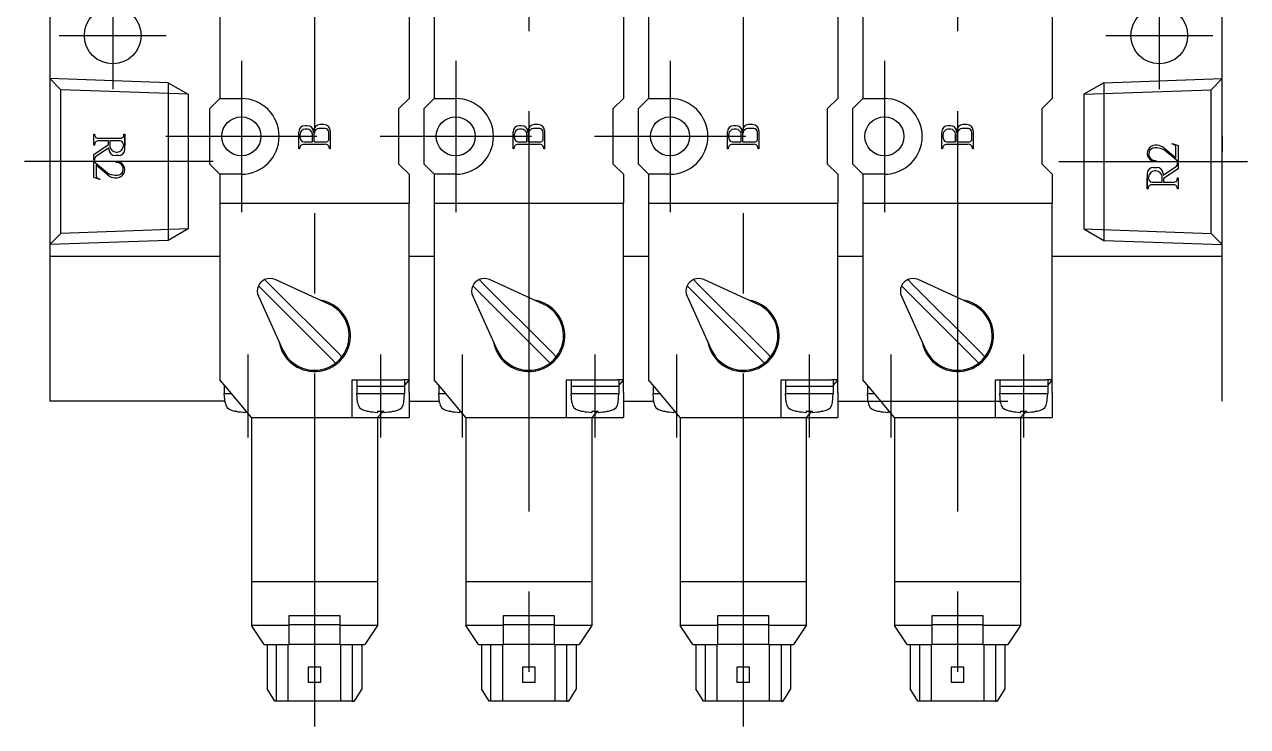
# Model space of a CAD drawing. Extents: x -256 to 95, y -314 to 36.
# Drawn here: x -2 to 95, y -93.8 to -38.1 of the extents above; entities that cross this region are included whole.
import ezdxf

# ---------------------------------------------------------------- set-up
doc = ezdxf.new("R2010")
doc.units = 0
doc.linetypes.add('CENTER', pattern=[50.8, 31.75, -6.35, 6.35, -6.35])
doc.linetypes.add('DASHED', pattern=[19.05, 12.7, -6.35])
doc.layers.get('0').update_dxf_attribs({"linetype": 'CONTINUOUS'})
doc.layers.add('CENTER', color=1, linetype='CENTER')

msp = doc.modelspace()

# ---------------------------------------------------------------- linework, layer by layer
at = {"color": 7, "linetype": 'CONTINUOUS'}
for p, q in [((0, 0), (0, -68)), ((93, -68), (93, 0)), ((13.5, -14), (13.5, -44)), ((28.5, -14), (28.5, -44)), ((30.5, -14), (30.5, -44)), ((45.5, -14), (45.5, -44)), ((47.5, -14), (47.5, -44)), ((62.5, -14), (62.5, -44)), ((64.5, -14), (64.5, -44)), ((79.5, -14), (79.5, -44)), ((12.7, -44.8), (13.5, -44)), ((13.5, -44), (15.2, -44)), ((28.5, -44), (27.7, -44.8)), ((29.7, -44.8), (30.5, -44)), ((30.5, -44), (32.2, -44)), ((45.5, -44), (44.7, -44.8)), ((46.7, -44.8), (47.5, -44)), ((47.5, -44), (49.2, -44)), ((62.5, -44), (61.7, -44.8)), ((63.7, -44.8), (64.5, -44)), ((64.5, -44), (66.2, -44)), ((79.5, -44), (78.7, -44.8)), ((12.7, -49.2), (12.7, -44.8)), ((27.7, -49.2), (27.7, -44.8)), ((29.7, -49.2), (29.7, -44.8)), ((44.7, -49.2), (44.7, -44.8)), ((46.7, -49.2), (46.7, -44.8)), ((61.7, -49.2), (61.7, -44.8)), ((63.7, -49.2), (63.7, -44.8)), ((78.7, -49.2), (78.7, -44.8)), ((20.432, -46.158), (20.25, -46.158)), ((20.435, -46.434), (20.265, -46.434)), ((21.838, -46.38), (21.38, -46.38)), ((21.75, -46.07), (21.432, -46.07)), ((37.432, -46.158), (37.25, -46.158)), ((37.435, -46.434), (37.265, -46.434)), ((38.838, -46.38), (38.38, -46.38)), ((38.75, -46.07), (38.432, -46.07)), ((54.432, -46.158), (54.25, -46.158)), ((54.435, -46.434), (54.265, -46.434)), ((55.838, -46.38), (55.38, -46.38)), ((55.75, -46.07), (55.432, -46.07)), ((71.432, -46.158), (71.25, -46.158)), ((71.435, -46.434), (71.265, -46.434)), ((72.838, -46.38), (72.38, -46.38)), ((72.75, -46.07), (72.432, -46.07)), ((3.5, -46.822), (3.567, -46.822)), ((3.5, -47.691), (3.5, -46.822)), ((4.653, -47.353), (3.806, -47.353)), ((3.833, -47.143), (5.672, -47.143)), ((4.666, -47.634), (4.653, -47.353)), ((5.542, -47.353), (4.77, -47.353)), ((4.77, -47.353), (4.77, -47.749)), ((5.893, -46.822), (5.96, -46.822)), ((5.96, -46.822), (5.96, -47.711)), ((5.96, -48.028), (5.96, -46.822)), ((19.75, -48), (19.75, -46.658)), ((19.865, -47.126), (19.865, -46.834)), ((20.165, -47.426), (20.84, -47.426)), ((20.84, -47.426), (20.835, -46.83)), ((20.932, -46.57), (20.932, -46.719)), ((20.98, -47.426), (20.98, -46.78)), ((20.98, -47.426), (21.958, -47.426)), ((22.138, -47.212), (22.138, -46.68)), ((22.25, -46.57), (22.25, -48)), ((36.75, -48), (36.75, -46.658)), ((36.865, -47.126), (36.865, -46.834)), ((37.165, -47.426), (37.84, -47.426)), ((37.84, -47.426), (37.835, -46.83)), ((37.932, -46.57), (37.932, -46.719)), ((37.98, -47.426), (37.98, -46.78)), ((37.98, -47.426), (38.958, -47.426)), ((39.138, -47.212), (39.138, -46.68)), ((39.25, -46.57), (39.25, -48)), ((53.75, -48), (53.75, -46.658)), ((53.865, -47.126), (53.865, -46.834)), ((54.165, -47.426), (54.84, -47.426)), ((54.84, -47.426), (54.835, -46.83)), ((54.932, -46.57), (54.932, -46.719)), ((54.98, -47.426), (54.98, -46.78)), ((54.98, -47.426), (55.958, -47.426)), ((56.138, -47.212), (56.138, -46.68)), ((56.25, -46.57), (56.25, -48)), ((70.75, -48), (70.75, -46.658)), ((70.865, -47.126), (70.865, -46.834)), ((71.165, -47.426), (71.84, -47.426)), ((71.84, -47.426), (71.835, -46.83)), ((71.932, -46.57), (71.932, -46.719)), ((71.98, -47.426), (71.98, -46.78)), ((71.98, -47.426), (72.958, -47.426)), ((73.138, -47.212), (73.138, -46.68)), ((73.25, -46.57), (73.25, -48)), ((93, -46.944), (93, -47.457)), ((93, -47.025), (93, -47.906)), ((93, -47.457), (93, -48.199)), ((3.5, -48.426), (4.666, -47.634)), ((3.567, -47.691), (3.5, -47.691)), ((3.5, -48.887), (3.5, -48.426)), ((4.68, -47.914), (3.701, -48.573)), ((4.686, -48.052), (4.68, -47.914)), ((5.27, -48.249), (5.342, -48.249)), ((5.842, -47.653), (5.842, -47.749)), ((19.818, -48), (19.75, -48)), ((21.802, -47.637), (20.144, -47.637)), ((22.25, -48), (22.182, -48)), ((36.818, -48), (36.75, -48)), ((38.802, -47.637), (37.144, -47.637)), ((39.25, -48), (39.182, -48)), ((53.818, -48), (53.75, -48)), ((55.802, -47.637), (54.144, -47.637)), ((56.25, -48), (56.182, -48)), ((70.818, -48), (70.75, -48)), ((72.802, -47.637), (71.144, -47.637)), ((73.25, -48), (73.182, -48)), ((88.276, -47.833), (89.325, -48.693)), ((89.491, -48.983), (88.42, -48.104)), ((89.022, -47.558), (89.508, -47.731)), ((89.022, -47.625), (89.022, -47.558)), ((89.325, -48.693), (89.325, -47.948)), ((89.508, -47.731), (89.508, -48.983)), ((93, -47.906), (93, -48.093)), ((93, -48.093), (93, -48.183)), ((93, -48.183), (93, -48.199)), ((3.492, -49.004), (3.509, -49.004)), ((3.492, -50.256), (3.492, -49.004)), ((3.567, -48.887), (3.5, -48.887)), ((3.509, -49.004), (4.58, -49.883)), ((3.675, -49.293), (3.675, -50.039)), ((4.724, -50.154), (3.675, -49.293)), ((5.46, -48.528), (5.186, -48.528)), ((5.267, -49.08), (5.277, -49.014)), ((13.5, -50), (12.7, -49.2)), ((28.5, -50), (27.7, -49.2)), ((30.5, -50), (29.7, -49.2)), ((45.5, -50), (44.7, -49.2)), ((47.5, -50), (46.7, -49.2)), ((62.5, -50), (61.7, -49.2)), ((64.5, -50), (63.7, -49.2)), ((79.5, -50), (78.7, -49.2)), ((87.54, -49.459), (87.814, -49.459)), ((87.733, -48.906), (87.723, -48.973)), ((88.32, -50.073), (89.299, -49.414)), ((89.433, -49.099), (89.5, -49.099)), ((89.508, -48.983), (89.491, -48.983)), ((89.5, -49.099), (89.5, -49.561)), ((3.978, -50.429), (3.492, -50.256)), ((3.978, -50.362), (3.978, -50.429)), ((15.2, -50), (13.5, -50)), ((13.5, -50), (13.5, -52.3)), ((28.5, -50), (28.5, -52.3)), ((32.2, -50), (30.5, -50)), ((30.5, -50), (30.5, -52.3)), ((45.5, -50), (45.5, -52.3)), ((49.2, -50), (47.5, -50)), ((47.5, -50), (47.5, -52.3)), ((62.5, -50), (62.5, -52.3)), ((66.2, -50), (64.5, -50)), ((64.5, -50), (64.5, -52.3)), ((79.5, -50), (79.5, -52.3)), ((87.04, -49.959), (87.04, -51.165)), ((87.04, -51.165), (87.04, -50.276)), ((87.158, -50.334), (87.158, -50.238)), ((87.73, -49.738), (87.658, -49.738)), ((88.23, -50.634), (88.23, -50.238)), ((88.314, -49.935), (88.32, -50.073)), ((89.5, -49.561), (88.334, -50.353)), ((88.334, -50.353), (88.347, -50.634)), ((89.433, -50.296), (89.5, -50.296)), ((89.5, -50.296), (89.5, -51.165)), ((87.107, -51.165), (87.04, -51.165)), ((89.167, -50.844), (87.328, -50.844)), ((87.458, -50.634), (88.23, -50.634)), ((88.347, -50.634), (89.194, -50.634)), ((89.5, -51.165), (89.433, -51.165)), ((13.5, -52.3), (13.5, -66.3)), ((13.5, -52.3), (28.5, -52.3)), ((28.5, -66.3), (28.5, -52.3)), ((30.5, -52.3), (30.5, -66.3)), ((30.5, -52.3), (45.5, -52.3)), ((45.5, -66.3), (45.5, -52.3)), ((47.5, -52.3), (47.5, -66.3)), ((47.5, -52.3), (62.5, -52.3)), ((62.5, -66.3), (62.5, -52.3)), ((64.5, -52.3), (64.5, -66.3)), ((64.5, -52.3), (79.5, -52.3)), ((79.5, -66.3), (79.5, -52.3)), ((0, -56.5), (13.5, -56.5)), ((28.5, -56.5), (30.5, -56.5)), ((45.5, -56.5), (47.5, -56.5)), ((62.5, -56.5), (64.5, -56.5)), ((79.5, -56.5), (93, -56.5)), ((16.555, -58.85), (16.964, -59.259)), ((17.05, -58.355), (17.459, -58.764)), ((17.459, -58.764), (22.819, -64.124)), ((22.141, -60.298), (17.879, -58.355)), ((33.555, -58.85), (33.964, -59.259)), ((34.05, -58.355), (34.459, -58.764)), ((34.459, -58.764), (39.819, -64.124)), ((39.141, -60.298), (34.879, -58.355)), ((50.555, -58.85), (50.964, -59.259)), ((51.05, -58.355), (51.459, -58.764)), ((51.459, -58.764), (56.819, -64.124)), ((56.141, -60.298), (51.879, -58.355)), ((67.555, -58.85), (67.964, -59.259)), ((68.05, -58.355), (68.459, -58.764)), ((68.459, -58.764), (73.819, -64.124)), ((73.141, -60.298), (68.879, -58.355)), ((16.555, -59.679), (18.498, -63.941)), ((22.324, -64.619), (16.964, -59.259)), ((33.555, -59.679), (35.498, -63.941)), ((39.324, -64.619), (33.964, -59.259)), ((50.555, -59.679), (52.498, -63.941)), ((56.324, -64.619), (50.964, -59.259)), ((67.555, -59.679), (69.498, -63.941)), ((73.324, -64.619), (67.964, -59.259)), ((22.324, -64.619), (22.681, -64.976)), ((22.819, -64.124), (23.176, -64.481)), ((39.324, -64.619), (39.681, -64.976)), ((39.819, -64.124), (40.176, -64.481)), ((56.324, -64.619), (56.681, -64.976)), ((56.819, -64.124), (57.176, -64.481)), ((73.324, -64.619), (73.681, -64.976)), ((73.819, -64.124), (74.176, -64.481)), ((20.5, -65.504), (20.5, -65.606)), ((21.5, -65.504), (21.5, -65.606)), ((37.5, -65.504), (37.5, -65.606)), ((38.5, -65.504), (38.5, -65.606)), ((54.5, -65.504), (54.5, -65.606)), ((55.5, -65.504), (55.5, -65.606)), ((71.5, -65.504), (71.5, -65.606)), ((72.5, -65.504), (72.5, -65.606)), ((14, -66.9), (13.5, -66.3)), ((13.85, -66.72), (13.85, -66.8)), ((13.85, -66.8), (13.85, -67.4)), ((13.85, -66.8), (13.917, -66.8)), ((16, -69.3), (14, -66.9)), ((24, -66.3), (28, -66.3)), ((24, -69.3), (24, -66.3)), ((24.35, -66.3), (24.35, -66.8)), ((24.35, -66.8), (24.35, -67.4)), ((24.35, -66.8), (28.15, -66.8)), ((28.5, -66.3), (28, -66.3)), ((28.5, -66.3), (28.15, -66.72)), ((28.15, -66.3), (28.15, -66.8)), ((28.15, -66.8), (28.15, -67.4)), ((28.5, -67.3), (28.5, -66.3)), ((31, -66.9), (30.5, -66.3)), ((30.85, -66.72), (30.85, -66.8)), ((30.85, -66.8), (30.85, -67.4)), ((30.85, -66.8), (30.917, -66.8)), ((33, -69.3), (31, -66.9)), ((41, -66.3), (45, -66.3)), ((41, -69.3), (41, -66.3)), ((41.35, -66.3), (41.35, -66.8)), ((41.35, -66.8), (41.35, -67.4)), ((41.35, -66.8), (45.15, -66.8)), ((45.5, -66.3), (45, -66.3)), ((45.5, -66.3), (45.15, -66.72)), ((45.15, -66.3), (45.15, -66.8)), ((45.15, -66.8), (45.15, -67.4)), ((45.5, -67.3), (45.5, -66.3)), ((48, -66.9), (47.5, -66.3)), ((47.85, -66.72), (47.85, -66.8)), ((47.85, -66.8), (47.85, -67.4)), ((47.85, -66.8), (47.917, -66.8)), ((50, -69.3), (48, -66.9)), ((58, -66.3), (62, -66.3)), ((58, -69.3), (58, -66.3)), ((58.35, -66.3), (58.35, -66.8)), ((58.35, -66.8), (58.35, -67.4)), ((58.35, -66.8), (62.15, -66.8)), ((62.5, -66.3), (62, -66.3)), ((62.5, -66.3), (62.15, -66.72)), ((62.15, -66.3), (62.15, -66.8)), ((62.15, -66.8), (62.15, -67.4)), ((62.5, -67.3), (62.5, -66.3)), ((65, -66.9), (64.5, -66.3)), ((64.85, -66.72), (64.85, -66.8)), ((64.85, -66.8), (64.85, -67.4)), ((64.85, -66.8), (64.917, -66.8)), ((67, -69.3), (65, -66.9)), ((75, -66.3), (79, -66.3)), ((75, -69.3), (75, -66.3)), ((75.35, -66.3), (75.35, -66.8)), ((75.35, -66.8), (75.35, -67.4)), ((75.35, -66.8), (79.15, -66.8)), ((79.5, -66.3), (79, -66.3)), ((79.5, -66.3), (79.15, -66.72)), ((79.15, -66.3), (79.15, -66.8)), ((79.15, -66.8), (79.15, -67.4)), ((79.5, -67.3), (79.5, -66.3)), ((13.912, -68.107), (13.85, -67.4)), ((13.85, -67.4), (14.417, -67.4)), ((24.412, -68.107), (24.35, -67.4)), ((24.35, -67.4), (28.15, -67.4)), ((28.088, -68.107), (28.15, -67.4)), ((28.5, -67.3), (28.5, -69.3)), ((30.912, -68.107), (30.85, -67.4)), ((30.85, -67.4), (31.417, -67.4)), ((41.412, -68.107), (41.35, -67.4)), ((41.35, -67.4), (45.15, -67.4)), ((45.088, -68.107), (45.15, -67.4)), ((45.5, -67.3), (45.5, -69.3)), ((47.912, -68.107), (47.85, -67.4)), ((47.85, -67.4), (48.417, -67.4)), ((58.412, -68.107), (58.35, -67.4)), ((58.35, -67.4), (62.15, -67.4)), ((62.088, -68.107), (62.15, -67.4)), ((62.5, -67.3), (62.5, -69.3)), ((64.912, -68.107), (64.85, -67.4)), ((64.85, -67.4), (65.417, -67.4)), ((75.412, -68.107), (75.35, -67.4)), ((75.35, -67.4), (79.15, -67.4)), ((79.088, -68.107), (79.15, -67.4)), ((79.5, -67.3), (79.5, -69.3)), ((13.902, -68), (0, -68)), ((14.778, -68.798), (14.774, -68.804)), ((15.498, -68.798), (15.498, -68.887)), ((15.582, -68.798), (15.498, -68.798)), ((25.278, -68.798), (25.274, -68.804)), ((25.998, -68.798), (25.998, -68.887)), ((25.998, -68.798), (26.503, -68.798)), ((26.418, -68.798), (26.25, -69)), ((26.503, -68.887), (26.503, -68.798)), ((27.226, -68.804), (27.222, -68.798)), ((28.5, -68), (30.902, -68)), ((31.778, -68.798), (31.774, -68.804)), ((32.498, -68.798), (32.498, -68.887)), ((32.582, -68.798), (32.498, -68.798)), ((42.278, -68.798), (42.274, -68.804)), ((42.998, -68.798), (42.998, -68.887)), ((42.998, -68.798), (43.503, -68.798)), ((43.418, -68.798), (43.25, -69)), ((43.503, -68.887), (43.503, -68.798)), ((44.226, -68.804), (44.222, -68.798)), ((45.5, -68), (47.902, -68)), ((48.778, -68.798), (48.774, -68.804)), ((49.498, -68.798), (49.498, -68.887)), ((49.582, -68.798), (49.498, -68.798)), ((59.278, -68.798), (59.274, -68.804)), ((59.998, -68.798), (59.998, -68.887)), ((59.998, -68.798), (60.503, -68.798)), ((60.418, -68.798), (60.25, -69)), ((60.503, -68.887), (60.503, -68.798)), ((61.226, -68.804), (61.222, -68.798)), ((62.5, -68), (76, -68)), ((65.778, -68.798), (65.774, -68.804)), ((66.498, -68.798), (66.498, -68.887)), ((66.582, -68.798), (66.498, -68.798)), ((76.278, -68.798), (76.274, -68.804)), ((76.998, -68.798), (76.998, -68.887)), ((76.998, -68.798), (77.503, -68.798)), ((77.418, -68.798), (77.25, -69)), ((77.503, -68.887), (77.503, -68.798)), ((78.226, -68.804), (78.222, -68.798)), ((16, -69.3), (28.5, -69.3)), ((16, -69.3), (16, -85.8)), ((26.25, -69), (26, -69.3)), ((26, -69.3), (26, -85.8)), ((33, -69.3), (45.5, -69.3)), ((33, -69.3), (33, -85.8)), ((43.25, -69), (43, -69.3)), ((43, -69.3), (43, -85.8)), ((50, -69.3), (62.5, -69.3)), ((50, -69.3), (50, -85.8)), ((60.25, -69), (60, -69.3)), ((60, -69.3), (60, -85.8)), ((67, -69.3), (79.5, -69.3)), ((67, -69.3), (67, -85.8)), ((77.25, -69), (77, -69.3)), ((77, -69.3), (77, -85.8)), ((16, -82.3), (26, -82.3)), ((33, -82.3), (43, -82.3)), ((50, -82.3), (60, -82.3)), ((67, -82.3), (77, -82.3)), ((19, -85.8), (19, -85)), ((19, -85), (23, -85)), ((23, -85), (23, -85.8)), ((36, -85.8), (36, -85)), ((36, -85), (40, -85)), ((40, -85), (40, -85.8)), ((53, -85.8), (53, -85)), ((53, -85), (57, -85)), ((57, -85), (57, -85.8)), ((70, -85.8), (70, -85)), ((70, -85), (74, -85)), ((74, -85), (74, -85.8)), ((17, -87.3), (16, -85.8)), ((19, -85.8), (16, -85.8)), ((19, -85.717), (23, -85.717)), ((19, -87.3), (19, -85.8)), ((26, -85.8), (23, -85.8)), ((23, -85.8), (23, -87.3)), ((26, -85.8), (25, -87.3)), ((34, -87.3), (33, -85.8)), ((36, -85.8), (33, -85.8)), ((36, -85.717), (40, -85.717)), ((36, -87.3), (36, -85.8)), ((43, -85.8), (40, -85.8)), ((40, -85.8), (40, -87.3)), ((43, -85.8), (42, -87.3)), ((51, -87.3), (50, -85.8)), ((53, -85.8), (50, -85.8)), ((53, -85.717), (57, -85.717)), ((53, -87.3), (53, -85.8)), ((60, -85.8), (57, -85.8)), ((57, -85.8), (57, -87.3)), ((60, -85.8), (59, -87.3)), ((68, -87.3), (67, -85.8)), ((70, -85.8), (67, -85.8)), ((70, -85.717), (74, -85.717)), ((70, -87.3), (70, -85.8)), ((77, -85.8), (74, -85.8)), ((74, -85.8), (74, -87.3)), ((77, -85.8), (76, -87.3)), ((17, -87.3), (19, -87.3)), ((17.25, -87.3), (17.25, -90.8)), ((18, -91.8), (18, -87.3)), ((18.9, -87.3), (18.9, -91.8)), ((23, -87.3), (19, -87.3)), ((23, -87.3), (25, -87.3)), ((23.1, -91.8), (23.1, -87.3)), ((24, -87.3), (24, -91.8)), ((24.75, -87.3), (24.75, -90.8)), ((34, -87.3), (36, -87.3)), ((34.25, -87.3), (34.25, -90.8)), ((35, -91.8), (35, -87.3)), ((35.9, -87.3), (35.9, -91.8)), ((40, -87.3), (36, -87.3)), ((40, -87.3), (42, -87.3)), ((40.1, -91.8), (40.1, -87.3)), ((41, -87.3), (41, -91.8)), ((41.75, -87.3), (41.75, -90.8)), ((51, -87.3), (53, -87.3)), ((51.25, -87.3), (51.25, -90.8)), ((52, -91.8), (52, -87.3)), ((52.9, -87.3), (52.9, -91.8)), ((57, -87.3), (53, -87.3)), ((57, -87.3), (59, -87.3)), ((57.1, -91.8), (57.1, -87.3)), ((58, -87.3), (58, -91.8)), ((58.75, -87.3), (58.75, -90.8)), ((68, -87.3), (70, -87.3)), ((68.25, -87.3), (68.25, -90.8)), ((69, -91.8), (69, -87.3)), ((69.9, -87.3), (69.9, -91.8)), ((74, -87.3), (70, -87.3)), ((74, -87.3), (76, -87.3)), ((74.1, -91.8), (74.1, -87.3)), ((75, -87.3), (75, -91.8)), ((75.75, -87.3), (75.75, -90.8)), ((20.5, -89.1), (20.5, -90.3)), ((21.5, -89.1), (20.5, -89.1)), ((21.5, -90.3), (21.5, -89.1)), ((37.5, -89.1), (37.5, -90.3)), ((38.5, -89.1), (37.5, -89.1)), ((38.5, -90.3), (38.5, -89.1)), ((54.5, -89.1), (54.5, -90.3)), ((55.5, -89.1), (54.5, -89.1)), ((55.5, -90.3), (55.5, -89.1)), ((71.5, -89.1), (71.5, -90.3)), ((72.5, -89.1), (71.5, -89.1)), ((72.5, -90.3), (72.5, -89.1)), ((17.85, -91.8), (17.25, -90.8)), ((21.5, -90.3), (20.5, -90.3)), ((24.75, -90.8), (24.15, -91.8)), ((34.85, -91.8), (34.25, -90.8)), ((38.5, -90.3), (37.5, -90.3)), ((41.75, -90.8), (41.15, -91.8)), ((51.85, -91.8), (51.25, -90.8)), ((55.5, -90.3), (54.5, -90.3)), ((58.75, -90.8), (58.15, -91.8)), ((68.85, -91.8), (68.25, -90.8)), ((72.5, -90.3), (71.5, -90.3)), ((75.75, -90.8), (75.15, -91.8)), ((24.15, -91.8), (17.85, -91.8)), ((24, -91.8), (24.15, -91.8)), ((41.15, -91.8), (34.85, -91.8)), ((41, -91.8), (41.15, -91.8)), ((58.15, -91.8), (51.85, -91.8)), ((58, -91.8), (58.15, -91.8)), ((75.15, -91.8), (68.85, -91.8)), ((75, -91.8), (75.15, -91.8))]:
    msp.add_line(p, q, dxfattribs=at)
at = {"color": 3, "linetype": 'DASHED'}
for p, q in [((9.4, -42.75), (0, -42.422)), ((0.887, -43.308), (0, -42.422)), ((83.6, -42.75), (93, -42.422)), ((92.113, -43.308), (93, -42.422)), ((10.978, -43.661), (0.887, -43.308)), ((0.887, -54.692), (0.887, -43.308)), ((9.4, -42.75), (10.978, -43.661)), ((9.4, -42.75), (9.4, -55.25)), ((83.6, -42.75), (82.022, -43.661)), ((82.022, -43.661), (92.113, -43.308)), ((83.6, -42.75), (83.6, -55.25)), ((92.113, -54.692), (92.113, -43.308)), ((10.978, -43.661), (10.978, -54.339)), ((82.022, -43.661), (82.022, -54.339)), ((0.887, -54.692), (0, -55.579)), ((9.4, -55.25), (0, -55.579)), ((10.978, -54.339), (0.887, -54.692)), ((10.978, -54.339), (9.4, -55.25)), ((82.022, -54.339), (83.6, -55.25)), ((82.022, -54.339), (92.113, -54.692)), ((83.6, -55.25), (93, -55.579)), ((92.113, -54.692), (93, -55.579))]:
    msp.add_line(p, q, dxfattribs=at)
at = {"color": 7, "linetype": 'CONTINUOUS'}
for centre, radius in [((5, -39), 2.25), ((88, -39), 2.25), ((15.2, -47), 1.55), ((32.2, -47), 1.55), ((49.2, -47), 1.55), ((66.2, -47), 1.55)]:
    msp.add_circle(centre, radius, dxfattribs=at)
for centre, radius, start, end in [((15.2, -47), 3, 270, 90), ((32.2, -47), 3, 270, 90), ((49.2, -47), 3, 270, 90), ((66.2, -47), 3, 270, 90), ((20.25, -46.658), 0.5, 90, 180), ((20.265, -46.834), 0.4, 90, 180), ((20.432, -46.658), 0.5, 0, 90), ((20.435, -46.834), 0.4, 0.50703, 90), ((21.432, -46.57), 0.5, 90, 180), ((21.38, -46.78), 0.4, 90, 180), ((21.75, -46.57), 0.5, 0, 90), ((21.838, -46.68), 0.3, 0, 90), ((37.25, -46.658), 0.5, 90, 180), ((37.265, -46.834), 0.4, 90, 180), ((37.432, -46.658), 0.5, 0, 90), ((37.435, -46.834), 0.4, 0.50703, 90), ((38.432, -46.57), 0.5, 90, 180), ((38.38, -46.78), 0.4, 90, 180), ((38.75, -46.57), 0.5, 0, 90), ((38.838, -46.68), 0.3, 0, 90), ((54.25, -46.658), 0.5, 90, 180), ((54.265, -46.834), 0.4, 90, 180), ((54.432, -46.658), 0.5, 0, 90), ((54.435, -46.834), 0.4, 0.50703, 90), ((55.432, -46.57), 0.5, 90, 180), ((55.38, -46.78), 0.4, 90, 180), ((55.75, -46.57), 0.5, 0, 90), ((55.838, -46.68), 0.3, 0, 90), ((71.25, -46.658), 0.5, 90, 180), ((71.265, -46.834), 0.4, 90, 180), ((71.432, -46.658), 0.5, 0, 90), ((71.435, -46.834), 0.4, 0.50703, 90), ((72.432, -46.57), 0.5, 90, 180), ((72.38, -46.78), 0.4, 90, 180), ((72.75, -46.57), 0.5, 0, 90), ((72.838, -46.68), 0.3, 0, 90), ((3.863, -47.647), 0.299, 100.93054, 188.39361), ((3.854, -46.855), 0.289, 173.45254, 265.8546), ((5.542, -47.653), 0.3, 0, 90), ((5.605, -46.86), 0.291, 283.44664, 7.46829), ((20.165, -47.126), 0.3, 180, 270), ((21.944, -47.232), 0.195, 274.03896, 6.02312), ((37.165, -47.126), 0.3, 180, 270), ((38.944, -47.232), 0.195, 274.03896, 6.02312), ((54.165, -47.126), 0.3, 180, 270), ((55.944, -47.232), 0.195, 274.03896, 6.02312), ((71.165, -47.126), 0.3, 180, 270), ((72.944, -47.232), 0.195, 274.03896, 6.02312), ((5.186, -48.028), 0.5, 182.72631, 270), ((5.27, -47.749), 0.5, 180, 270), ((5.342, -47.749), 0.5, 270, 0), ((5.46, -48.028), 0.5, 270, 0), ((20.125, -47.947), 0.311, 86.42079, 189.78254), ((21.878, -47.938), 0.311, 348.44125, 104.17454), ((37.125, -47.947), 0.311, 86.42079, 189.78254), ((38.878, -47.938), 0.311, 348.44125, 104.17454), ((54.125, -47.947), 0.311, 86.42079, 189.78254), ((55.878, -47.938), 0.311, 348.44125, 104.17454), ((71.125, -47.947), 0.311, 86.42079, 189.78254), ((72.878, -47.938), 0.311, 348.44125, 104.17454), ((87.677, -48.341), 0.634, 90, 274.19275), ((87.664, -48.406), 0.506, 74.79899, 277.88021), ((87.789, -48.663), 0.962, 59.57072, 96.65347), ((87.724, -49.298), 1.382, 59.74231, 86.98238), ((89.035, -47.916), 0.291, 353.72687, 92.61719), ((3.833, -48.815), 0.276, 118.67277, 195.22463), ((5.336, -49.581), 0.506, 254.79899, 97.88021), ((5.323, -49.646), 0.634, 270, 94.19275), ((87.54, -49.959), 0.5, 90, 180), ((87.814, -49.959), 0.5, 2.72631, 90), ((89.167, -49.172), 0.276, 298.67277, 15.22463), ((3.965, -50.071), 0.291, 173.72687, 272.61719), ((5.276, -48.689), 1.382, 239.74231, 266.98238), ((5.211, -49.324), 0.962, 239.57072, 276.65347), ((87.658, -50.238), 0.5, 90, 180), ((87.458, -50.334), 0.3, 180, 270), ((87.73, -50.238), 0.5, 0, 90), ((89.137, -50.34), 0.299, 280.93054, 8.39361), ((87.395, -51.127), 0.291, 103.44664, 187.46829), ((89.146, -51.132), 0.289, 353.45254, 85.8546), ((17.464, -59.264), 1, 155.48732, 204.51268), ((17.464, -59.264), 1, 114.51268, 155.48732), ((17.464, -59.264), 1, 65.48732, 114.51268), ((34.464, -59.264), 1, 155.48732, 204.51268), ((34.464, -59.264), 1, 114.51268, 155.48732), ((34.464, -59.264), 1, 65.48732, 114.51268), ((51.464, -59.264), 1, 155.48732, 204.51268), ((51.464, -59.264), 1, 114.51268, 155.48732), ((51.464, -59.264), 1, 65.48732, 114.51268), ((68.464, -59.264), 1, 155.48732, 204.51268), ((68.464, -59.264), 1, 114.51268, 155.48732), ((68.464, -59.264), 1, 65.48732, 114.51268), ((21, -62.8), 2.85, 189.28993, 80.71007), ((38, -62.8), 2.85, 189.28993, 80.71007), ((55, -62.8), 2.85, 189.28993, 80.71007), ((72, -62.8), 2.85, 189.28993, 80.71007), ((21, -62.8), 2.75, 322.31202, 65.48732), ((38, -62.8), 2.75, 322.31202, 65.48732), ((55, -62.8), 2.75, 322.31202, 65.48732), ((72, -62.8), 2.75, 322.31202, 65.48732), ((21, -62.8), 2.75, 204.51268, 307.68798), ((38, -62.8), 2.75, 204.51268, 307.68798), ((55, -62.8), 2.75, 204.51268, 307.68798), ((72, -62.8), 2.75, 204.51268, 307.68798), ((21, -62.8), 2.75, 307.68798, 322.31202), ((38, -62.8), 2.75, 307.68798, 322.31202), ((55, -62.8), 2.75, 307.68798, 322.31202), ((72, -62.8), 2.75, 307.68798, 322.31202), ((14.609, -68.046), 0.7, 185, 254.61485), ((15.75, -63.9), 5, 254.61485, 258.738), ((15.75, -63.9), 4.994, 258.77815, 267.10163), ((25.109, -68.046), 0.7, 185, 254.61485), ((26.25, -63.9), 5, 254.61485, 258.738), ((26.25, -63.9), 4.994, 258.77815, 267.10163), ((26.25, -63.9), 4.994, 272.89837, 281.22185), ((26.25, -63.9), 5, 281.262, 285.38515), ((27.391, -68.046), 0.7, 285.38515, 355), ((31.609, -68.046), 0.7, 185, 254.61485), ((32.75, -63.9), 5, 254.61485, 258.738), ((32.75, -63.9), 4.994, 258.77815, 267.10163), ((42.109, -68.046), 0.7, 185, 254.61485), ((43.25, -63.9), 5, 254.61485, 258.738), ((43.25, -63.9), 4.994, 258.77815, 267.10163), ((43.25, -63.9), 4.994, 272.89837, 281.22185), ((43.25, -63.9), 5, 281.262, 285.38515), ((44.391, -68.046), 0.7, 285.38515, 355), ((48.609, -68.046), 0.7, 185, 254.61485), ((49.75, -63.9), 5, 254.61485, 258.738), ((49.75, -63.9), 4.994, 258.77815, 267.10163), ((59.109, -68.046), 0.7, 185, 254.61485), ((60.25, -63.9), 5, 254.61485, 258.738), ((60.25, -63.9), 4.994, 258.77815, 267.10163), ((60.25, -63.9), 4.994, 272.89837, 281.22185), ((60.25, -63.9), 5, 281.262, 285.38515), ((61.391, -68.046), 0.7, 285.38515, 355), ((65.609, -68.046), 0.7, 185, 254.61485), ((66.75, -63.9), 5, 254.61485, 258.738), ((66.75, -63.9), 4.994, 258.77815, 267.10163), ((76.109, -68.046), 0.7, 185, 254.61485), ((77.25, -63.9), 5, 254.61485, 258.738), ((77.25, -63.9), 4.994, 258.77815, 267.10163), ((77.25, -63.9), 4.994, 272.89837, 281.22185), ((77.25, -63.9), 5, 281.262, 285.38515), ((78.391, -68.046), 0.7, 285.38515, 355)]:
    msp.add_arc(centre, radius, start, end, dxfattribs=at)
at = {"layer": 'CENTER', "color": 1, "linetype": 'CENTER'}
for p, q in [((21, 35.8), (21, -93.8)), ((55, 35.8), (55, -93.8)), ((38, 5.8), (38, -93.8)), ((72, 5.8), (72, -93.8)), ((5, -34.75), (5, -43.25)), ((88, -34.75), (88, -43.25)), ((0.75, -39), (9.25, -39)), ((83.75, -39), (92.25, -39)), ((15.2, -41), (15.2, -53)), ((32.2, -41), (32.2, -53)), ((49.2, -41), (49.2, -53)), ((66.2, -41), (66.2, -53)), ((21.2, -47), (9.2, -47)), ((38.2, -47), (26.2, -47)), ((55.2, -47), (43.2, -47)), ((12.978, -49), (-2, -49)), ((80.022, -49), (95, -49)), ((15.75, -70.887), (15.75, -64.3)), ((26.25, -70.887), (26.25, -64.3)), ((32.75, -70.887), (32.75, -64.3)), ((43.25, -70.887), (43.25, -64.3)), ((49.75, -70.887), (49.75, -64.3)), ((60.25, -70.887), (60.25, -64.3)), ((66.75, -70.887), (66.75, -64.3)), ((77.25, -70.887), (77.25, -64.3))]:
    msp.add_line(p, q, dxfattribs=at)

doc.saveas('drawing.dxf')
